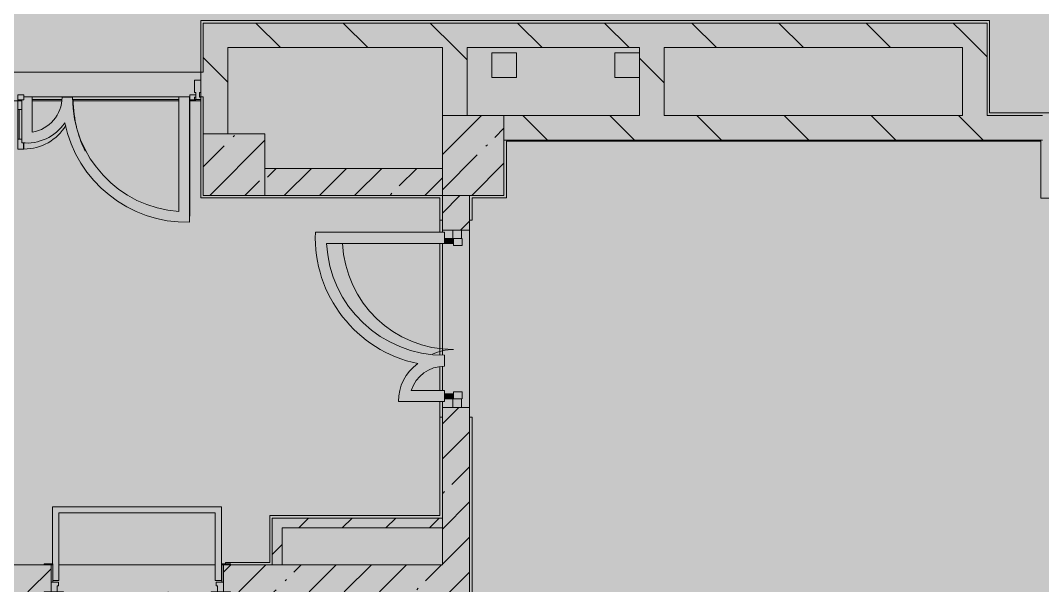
# Model space of a CAD drawing. Header units: millimetres. Extents: x 35524 to 235479, y -8553 to 29000.
# Drawn here: x 180525 to 188819, y 7732 to 12321 of the extents above; entities that cross this region are included whole.
import ezdxf

# ---------------------------------------------------------------- set-up
doc = ezdxf.new("R2010")
doc.units = ezdxf.units.MM
doc.layers.add('A-DETL-GENF-3', color=7, linetype='Continuous', lineweight=9, true_color=0xc0c0c0, transparency=0.4)
for name, color, linetype, lineweight, true_color in [('A-DETL-GENF-5', 7, 'Continuous', 5, 0xb7b7b7), ('A-DETL-GENF-6', 7, 'Continuous', 5, 0xe2e2e2), ('A-DOOR-3', 7, 'Continuous', 5, 0xe2e2e2), ('A-DOOR-4', 7, 'Continuous', 5, 0xb7b7b7), ('A-DOOR-FRAM-2', 7, 'Continuous', 5, 0xe2e2e2), ('A-DOOR-FRAM-4', 7, 'Continuous', 5, 0xb7b7b7), ('A-FLOR-1', 7, 'Continuous', 5, 0xb7b7b7), ('A-GLAZ-CWMG-2', 7, 'Continuous', 5, 0x737373), ('A-WALL-8', 7, 'Continuous', 9, 0x737373), ('I-WALL-23', 7, 'Continuous', 5, 0x737373), ('S-COLS-2', 7, 'Continuous', 5, 0x737373)]:
    doc.layers.add(name, color=color, linetype=linetype, lineweight=lineweight, true_color=true_color)
doc.layers.add('I-WALL-24', color=7, linetype='Continuous', lineweight=5)
doc.layers.add('S-COLS-1', color=7, linetype='Continuous', lineweight=5)
pattern_1 = [(45, (108468.84, 0), (-285.1231, 285.1231), []), (45, (108753.96, 0), (-285.1231, 285.1231), [504.031, -100.806, 16.764, -84.042])]
pattern_2 = [(135, (108468.84, 0), (-353.5534, -353.5534), [])]
pattern_3 = [(45, (108468.84, 0), (-176.7767, 176.7767), [])]

# ---------------------------------------------------------------- blocks, each defined once
blk = doc.blocks.new('BSC_Колонна _Прямоугольная - 650х500-23287315-3_4_2_птичка')
at = {"layer": 'S-COLS-1'}
h = blk.add_hatch(dxfattribs=at)
h.set_pattern_fill('FP_120', color=256, style=0, pattern_type=2)
h.set_pattern_definition([(135, (11225, -75730), (-285.1231, -285.1231), []), (135, (11225, -75444.88), (-285.1231, -285.1231), [504.031, -100.806, 16.764, -84.042])])
h.paths.add_polyline_path([(325, 120), (325, 250), (-325, 250), (-325, -250), (325, -250), (325, -217)])
at = {"layer": 'S-COLS-2'}
for p, q in [((325, 250), (-325, 250)), ((-325, 250), (-325, -250)), ((325, -250), (325, 250)), ((-325, -250), (325, -250))]:
    blk.add_line(p, q, dxfattribs=at)
blk = doc.blocks.new('BSC_Колонна _Прямоугольная - 500х500-V145-3_4_2_птичка')
at = {"layer": 'S-COLS-1'}
h = blk.add_hatch(dxfattribs=at)
h.set_pattern_fill('FP_121', color=256, style=0, pattern_type=2)
h.set_pattern_definition([(45, (-73790, -11150), (-285.1231, 285.1231), []), (45, (-73504.88, -11150), (-285.1231, 285.1231), [504.031, -100.806, 16.764, -84.042])])
h.paths.add_polyline_path([(-141.4, -250), (250, -250), (250, 250), (-250, 250), (-250, -250)])
at = {"layer": 'S-COLS-2'}
for p, q in [((250, 250), (-250, 250)), ((-250, 250), (-250, -250)), ((250, -250), (250, 250)), ((-250, -250), (250, -250))]:
    blk.add_line(p, q, dxfattribs=at)
blk = doc.blocks.new('110_Дверь_СКБ_2Ст - Д-1 Лестничная клетка EIS60-24319353-3_4_2_птичка')
at = {"layer": 'A-DOOR-3'}
for points in [[(612.5, 1010), (612.5, 110), (662.5, 110), (662.5, 1010)], [(-631.1, 510), (-637.5, 510), (-637.5, 110), (-587.5, 110), (-587.5, 510)], [(712.5, 30), (697.5, 30), (697.5, -110), (712.5, -110)]]:
    blk.add_hatch(color=256, dxfattribs=at).paths.add_polyline_path(points)
h = blk.add_hatch(color=256, dxfattribs=at)
h.paths.add_polyline_path([(662.5, 110), (662.5, 60), (652.5, 60), (652.5, 30), (712.5, 30), (712.5, 110)])
h.paths.add_polyline_path([(-637.5, 110), (-687.5, 110), (-687.5, 30), (-627.5, 30), (-631.1, 60), (-637.5, 60)])
at = {"layer": 'A-DOOR-FRAM-2'}
for points in [[(-742.5, 118), (-742.5, 110), (-672.5, 110), (-672.5, 118)], [(697.5, 118), (697.5, 110), (767.5, 110), (767.5, 118)], [(-672.5, 30), (-687.5, 30), (-687.5, -110), (-672.5, -110)], [(-672.5, -110), (-742.5, -110), (-742.5, -118), (-672.5, -118)], [(697.5, -110), (697.5, -118), (767.5, -118), (767.5, -110)]]:
    blk.add_hatch(color=256, dxfattribs=at).paths.add_polyline_path(points)
at = {"layer": 'A-DOOR-4'}
for p, q in [((662.5, 1010), (612.5, 1010)), ((612.5, 1010), (612.5, 110)), ((662.5, 110), (662.5, 1010)), ((-637.5, 510), (-637.5, 110)), ((-587.5, 510), (-637.5, 510)), ((-587.5, 110), (-587.5, 510)), ((-637.5, 110), (-587.5, 110)), ((612.5, 110), (662.5, 110))]:
    blk.add_line(p, q, dxfattribs=at)
for centre, radius, start, end in [((662.5, 110), 900, 90, 180), ((-637.5, 110), 400, 360, 90)]:
    blk.add_arc(centre, radius, start, end, dxfattribs=at)
at = {"layer": 'A-DOOR-FRAM-4'}
for p, q in [((-672.5, 118), (-742.5, 118)), ((-742.5, 118), (-742.5, 110)), ((-742.5, 110), (-672.5, 110)), ((-637.5, 110), (-687.5, 110)), ((-687.5, 110), (-687.5, 30)), ((-672.5, 110), (-672.5, 118)), ((-637.5, 60), (-637.5, 110)), ((662.5, 110), (662.5, 60)), ((712.5, 110), (662.5, 110)), ((767.5, 118), (697.5, 118)), ((697.5, 118), (697.5, 110)), ((697.5, 110), (767.5, 110)), ((712.5, 30), (712.5, 110)), ((767.5, 110), (767.5, 118)), ((-687.5, 30), (-627.5, 30)), ((-672.5, 30), (-687.5, 30)), ((-687.5, 30), (-687.5, -110)), ((-672.5, -110), (-672.5, 30)), ((-627.5, 60), (-637.5, 60)), ((-627.5, 30), (-627.5, 60)), ((662.5, 60), (652.5, 60)), ((652.5, 60), (652.5, 30)), ((652.5, 30), (712.5, 30)), ((712.5, 30), (697.5, 30)), ((697.5, 30), (697.5, -110)), ((712.5, -110), (712.5, 30)), ((-672.5, -110), (-742.5, -110)), ((-742.5, -110), (-742.5, -118)), ((-742.5, -118), (-672.5, -118)), ((-687.5, -110), (-672.5, -110)), ((-672.5, -118), (-672.5, -110)), ((697.5, -110), (712.5, -110)), ((767.5, -110), (697.5, -110)), ((697.5, -110), (697.5, -118)), ((697.5, -118), (767.5, -118)), ((767.5, -118), (767.5, -110))]:
    blk.add_line(p, q, dxfattribs=at)
blk = doc.blocks.new('Прямоугольный импост - 50 x 70 мм-32306832-3_4_2_птичка')
at = {"layer": 'A-GLAZ-CWMG-2'}
for p, q in [((-70, 35), (0, 35)), ((-70, -35), (-70, 35)), ((0, 35), (0, -35)), ((0, -35), (-70, -35))]:
    blk.add_line(p, q, dxfattribs=at)
blk = doc.blocks.new('Дверь_Витражная_остекление_ - ДВН_ДАО_Главный вход_1200 в свету Д-22 _п_-32306833-3_4_2_птичка')
at = {"layer": 'A-DOOR-3'}
for points in [[(-610, -35), (-610, -30), (-650, -35), (-650, -103), (-611.7, -103), (-610, -87)], [(650, -87), (650, -30), (610, -35), (610, -103), (650, -103)]]:
    blk.add_hatch(color=256, dxfattribs=at).paths.add_polyline_path(points)
at = {"layer": 'A-DETL-GENF-5'}
for p, q in [((-650, 40), (-595, 40)), ((-595, 40), (-595, -30)), ((650, 40), (595, 40)), ((595, 40), (595, -30)), ((-610, -30), (-650, -30)), ((-595, -30), (-650, -30)), ((-650, -35), (-650, -103)), ((-610, -930), (-610, -30)), ((595, -30), (650, -30)), ((610, -30), (610, -103)), ((650, -30), (610, -30)), ((650, -103), (650, -35))]:
    blk.add_line(p, q, dxfattribs=at)
at = {"layer": 'A-DOOR-4'}
for p, q in [((-650, -103), (-650, -35)), ((650, -103), (650, -35))]:
    blk.add_line(p, q, dxfattribs=at)
for centre, radius, start, end in [((-650, -30), 900, 272.47677, 0), ((650, -30), 400, 180, 205.34539)]:
    blk.add_arc(centre, radius, start, end, dxfattribs=at)
blk = doc.blocks.new('Прямоугольный импост - 50 x 70 мм-32306835-3_4_2_птичка')
at = {"layer": 'A-GLAZ-CWMG-2'}
for p, q in [((0, 35), (-70, 35)), ((-70, 35), (-70, -35)), ((0, -35), (0, 35)), ((-70, -35), (0, -35))]:
    blk.add_line(p, q, dxfattribs=at)
blk = doc.blocks.new('Дверь_Витражная_остекление_ - В-18-32468702-3_4_2_птичка')
at = {"layer": 'A-DETL-GENF-6'}
blk.add_hatch(color=256, dxfattribs=at).paths.add_polyline_path([(689.5, 420), (677.5, 420), (677.5, 369.7), (689.5, 369.5), (689.5, 20), (722.5, 20), (722.5, 420)])
at = {"layer": 'A-DETL-GENF-5'}
for p, q in [((-672.5, 965), (-672.5, 20)), ((-672.5, 965), (-672.5, 20)), ((722.5, 420), (677.5, 420)), ((677.5, 420), (677.5, 369.7)), ((722.5, 420), (677.5, 420)), ((677.5, 420), (677.5, 369.7)), ((722.5, 420), (722.5, 20)), ((722.5, 20), (722.5, 420)), ((722.5, 340), (689.5, 340)), ((712.5, 340), (712.5, 100)), ((722.5, 100), (689.5, 100))]:
    blk.add_line(p, q, dxfattribs=at)
at = {"layer": 'A-DOOR-4'}
for p, q in [((-672.5, 965), (-672.5, 20)), ((672.5, 420), (672.5, 369.8)), ((-672.5, 20), (-722.5, 20)), ((-722.5, 20), (-722.5, -20)), ((-672.5, -20), (-672.5, 20)), ((722.5, 20), (672.5, 20)), ((672.5, 20), (672.5, -20)), ((722.5, -20), (722.5, 20)), ((-722.5, -20), (-672.5, -20)), ((672.5, -20), (722.5, -20))]:
    blk.add_line(p, q, dxfattribs=at)
for centre, radius, start, end in [((-672.5, 20), 945, 15.85424, 26.17307), ((672.5, 20), 400, 90, 148.53811), ((-672.5, 20), 945, 360, 14.43128), ((672.5, 20), 400, 177.03782, 180)]:
    blk.add_arc(centre, radius, start, end, dxfattribs=at)
blk = doc.blocks.new('Прямоугольный импост - Импост структурный с накладкой - 160мм Темный-33326242-3_4_2_птичка')
at = {"layer": 'A-GLAZ-CWMG-2'}
for p, q in [((0, 140), (-50, 140)), ((-50, 140), (-50, 40)), ((0, 40), (0, 140)), ((-50, 40), (-40, 40)), ((-40, 0), (-50, 0)), ((-50, 0), (-50, -17)), ((-40, 40), (-40, 0)), ((-10, 0), (-10, 40)), ((-10, 40), (0, 40)), ((0, 0), (-10, 0)), ((0, -17), (0, 0)), ((-50, -17), (0, -17))]:
    blk.add_line(p, q, dxfattribs=at)

msp = doc.modelspace()

# ---------------------------------------------------------------- hatches: boundary and pattern name
at = {"layer": 'A-DETL-GENF-3'}
msp.add_hatch(color=256, dxfattribs=at).paths.add_polyline_path([(179320.8, -251.7), (184318.8, -251.7), (184318.8, 3288.3), (193038.8, 3288.3), (193038.8, 27348.3), (150378.8, 27348.3), (150378.8, 23888.3), (146779, 23888.3), (146779, -251.7), (178388.6, -251.7)])
at = {"layer": 'I-WALL-24'}
h = msp.add_hatch(dxfattribs=at)
h.set_pattern_fill('FP_101', color=256, style=0, pattern_type=2)
h.set_pattern_definition(pattern_2)
h.paths.add_polyline_path([(187710.6, 12100), (188168.8, 12100), (188168.8, 12300), (182008.8, 12300), (182008.8, 12100), (187512.4, 12100)])
h = msp.add_hatch(dxfattribs=at)
h.set_pattern_fill('FP_101', color=256, style=0, pattern_type=2)
h.set_pattern_definition(pattern_2)
h.paths.add_polyline_path([(188368.8, 11550), (188368.8, 12300), (188168.8, 12300), (188168.8, 11550)])
h = msp.add_hatch(dxfattribs=at)
h.set_pattern_fill('FP_101', color=256, style=0, pattern_type=2)
h.set_pattern_definition(pattern_2)
h.paths.add_polyline_path([(182008.8, 11400), (182208.8, 11400), (182208.8, 12100), (182008.8, 12100), (182008.8, 11700)])
h = msp.add_hatch(dxfattribs=at)
h.set_pattern_fill('FP_101', color=256, style=0, pattern_type=2)
h.set_pattern_definition(pattern_2)
h.paths.add_polyline_path([(183948.8, 11550), (184148.8, 11550), (184148.8, 12100), (183948.8, 12100)])
h = msp.add_hatch(dxfattribs=at)
h.set_pattern_fill('FP_101', color=256, style=0, pattern_type=2)
h.set_pattern_definition(pattern_2)
h.paths.add_polyline_path([(185749.4, 11550), (185749.4, 12100), (185549.4, 12100), (185549.4, 11550)])
h = msp.add_hatch(dxfattribs=at)
h.set_pattern_fill('FP_101', color=256, style=0, pattern_type=2)
h.set_pattern_definition(pattern_2)
h.paths.add_polyline_path([(177118.8, 11700), (177222.8, 11700), (177222.8, 11900), (177118.8, 11900), (177118.8, 11799.5)])
h.paths.add_polyline_path([(178702.8, 11700), (178778.8, 11700), (178778.8, 11900), (178702.8, 11900), (178702.8, 11799.5)])
h.paths.add_polyline_path([(179298.8, 11700), (179298.8, 11900), (179278.8, 11900), (179278.8, 11700)])
h.paths.add_polyline_path([(182008.8, 11700), (182008.8, 11900), (181988.8, 11900), (181988.8, 11700)])
h = msp.add_hatch(dxfattribs=at)
h.set_pattern_fill('FP_101', color=256, style=0, pattern_type=2)
h.set_pattern_definition(pattern_2)
h.paths.add_polyline_path([(187240.6, 11350), (188818.8, 11350), (188818.8, 11550), (184448.8, 11550), (184448.8, 11350), (185846.2, 11350)])
h = msp.add_hatch(dxfattribs=at)
h.set_pattern_fill('FP_98', color=256, style=0, pattern_type=2)
h.set_pattern_definition(pattern_1)
h.paths.add_polyline_path([(183948.8, 10900), (183948.8, 11120), (182508.8, 11120), (182508.8, 10900)])
h = msp.add_hatch(dxfattribs=at)
h.set_pattern_fill('FP_98', color=256, style=0, pattern_type=2)
h.set_pattern_definition(pattern_1)
h.paths.add_polyline_path([(183981.8, 7900), (184168.8, 7900), (184168.8, 9179), (183948.8, 9179), (183948.8, 7900)])
h.paths.add_polyline_path([(183948.8, 10619), (184168.8, 10619), (184168.8, 10900), (183948.8, 10900)])
h = msp.add_hatch(dxfattribs=at)
h.set_pattern_fill('FP_103', color=256, style=0, pattern_type=2)
h.set_pattern_definition(pattern_3)
h.paths.add_polyline_path([(182648.8, 7900), (182648.8, 8280), (182568.8, 8280), (182568.8, 7900)])
h = msp.add_hatch(dxfattribs=at)
h.set_pattern_fill('FP_103', color=256, style=0, pattern_type=2)
h.set_pattern_definition(pattern_3)
h.paths.add_polyline_path([(183948.8, 8200), (183948.8, 8280), (182648.8, 8280), (182648.8, 8200)])
h = msp.add_hatch(dxfattribs=at)
h.set_pattern_fill('FP_98', color=256, style=0, pattern_type=2)
h.set_pattern_definition(pattern_1)
h.paths.add_polyline_path([(182228.8, 7680), (183948.8, 7680), (183948.8, 7900), (182173.8, 7900), (182173.8, 7680)])
h.paths.add_polyline_path([(180718.8, 7680), (180773.8, 7680), (180773.8, 7900), (180328.8, 7900), (180328.8, 7680), (180548.8, 7680)])
h = msp.add_hatch(dxfattribs=at)
h.set_pattern_fill('FP_98', color=256, style=0, pattern_type=2)
h.set_pattern_definition(pattern_1)
h.paths.add_polyline_path([(184168.8, 120), (184168.8, 350), (183948.8, 350), (183948.8, 120), (183981.8, 120)])
h.paths.add_polyline_path([(183981.8, 1150), (184168.8, 1150), (184168.8, 3550), (183948.8, 3550), (183948.8, 1150)])
h.paths.add_polyline_path([(183981.8, 4050), (184168.8, 4050), (184168.8, 7900), (183948.8, 7900), (183948.8, 4050)])

# ---------------------------------------------------------------- linework, layer by layer
at = {"layer": 'A-FLOR-1'}
for p, q in [((181988.8, 11900), (181988.8, 12320)), ((181988.8, 12320), (188387.8, 12320)), ((188387.8, 12320), (188387.8, 11570)), ((184349.4, 12057), (184549.4, 12057)), ((184349.4, 11857), (184349.4, 12057)), ((184549.4, 12057), (184549.4, 11857)), ((185349.4, 12057), (185549.4, 12057)), ((185349.4, 11857), (185349.4, 12057)), ((184549.4, 11857), (184349.4, 11857)), ((185549.4, 11857), (185349.4, 11857)), ((180621.5, 11700), (180553.8, 11700)), ((180621.5, 11413.8), (180621.5, 11700)), ((180947.5, 11697.2), (180862.8, 11697.2)), ((181895.9, 11700), (181811.2, 11700)), ((181811.2, 11700), (181811.2, 10768.9)), ((181895.9, 10681.9), (181895.9, 11700)), ((179298.8, 11669), (180536.8, 11669)), ((180536.8, 11677), (180536.8, 11327.5)), ((180861.1, 11680), (180621.5, 11680)), ((180621.5, 11669), (180860, 11669)), ((181811.2, 11680), (180948.5, 11680)), ((180949.1, 11669), (181811.2, 11669)), ((181895.9, 11669), (181988.8, 11669)), ((181988.8, 10880), (181988.8, 11680)), ((181988.8, 11669), (181988.8, 11680)), ((188387.8, 11570), (192019.3, 11570)), ((188804.8, 11340), (184469.8, 11340)), ((184469.8, 11340), (184469.8, 10880)), ((188804.8, 10879), (188804.8, 11340)), ((183928.8, 10880), (181988.8, 10880)), ((183928.8, 10880), (183928.8, 10600.7)), ((184469.8, 10880), (184189.8, 10880)), ((184189.8, 10880), (184189.8, 10700)), ((192928.8, 10879), (188804.8, 10879)), ((183948.8, 10700), (183928.8, 10700)), ((184189.8, 10700), (184168.8, 10700)), ((183965.8, 10600.7), (182918.7, 10600.7)), ((183965.8, 10510.7), (183965.8, 10600.7)), ((183009, 10510.7), (183965.8, 10510.7)), ((183928.8, 9604.5), (183928.8, 10510.7)), ((183965.8, 9512.6), (183965.8, 9602.6)), ((183928.8, 9316.6), (183928.8, 9509.1)), ((183965.8, 9316.6), (183696.5, 9316.6)), ((183965.8, 9226.6), (183965.8, 9316.6)), ((183593.9, 9226.6), (183965.8, 9226.6)), ((183928.8, 9226.6), (183928.8, 8300)), ((183928.8, 9100), (183948.8, 9100)), ((184168.8, 9100), (184189.8, 9100)), ((184189.8, 9100), (184189.8, 4070)), ((182155.7, 8371.9), (180785.7, 8371.9)), ((180785.7, 8371.9), (180785.7, 7908)), ((180835.7, 7771.9), (180835.7, 8321.9)), ((180835.7, 8321.9), (182105.7, 8321.9)), ((182105.7, 8321.9), (182105.7, 7771.9)), ((182155.7, 7771.9), (182155.7, 8371.9)), ((182548.8, 7920), (182548.8, 8300)), ((182548.8, 8300), (183928.8, 8300)), ((182188.8, 7908), (182188.8, 7920)), ((182188.8, 7920), (182548.8, 7920)), ((180788.8, 7771.9), (180835.7, 7771.9)), ((182105.7, 7771.9), (182155.7, 7771.9))]:
    msp.add_line(p, q, dxfattribs=at)
for centre, radius, start, end in [((180575.8, 11697.2), 287, 279.17366, 0), ((181878.2, 11697.2), 930.7, 180, 265.86869), ((180575.8, 11697.2), 371.7, 263.98747, 326.07537), ((181878.2, 11697.2), 1015.4, 191.7891, 270.99569), ((183962.8, 10557.6), 1045, 177.63591, 258.21594), ((183962.8, 10557.6), 955, 182.81459, 270.17999), ((183962.8, 9233.6), 369, 125.33508, 181.08444), ((183962.8, 9233.6), 279, 89.3839, 162.68951)]:
    msp.add_arc(centre, radius, start, end, dxfattribs=at)
at = {"layer": 'A-WALL-8'}
for p, q in [((183948.8, 8200), (183948.8, 8280)), ((182568.8, 7900), (182648.8, 7900))]:
    msp.add_line(p, q, dxfattribs=at)
at = {"layer": 'I-WALL-23'}
for p, q in [((188368.8, 12300), (182008.8, 12300)), ((182008.8, 12300), (182008.8, 11900)), ((188368.8, 11550), (188368.8, 12300)), ((182208.8, 12100), (183948.8, 12100)), ((182208.8, 11400), (182208.8, 12100)), ((183948.8, 12100), (183948.8, 11550)), ((184148.8, 11550), (184148.8, 12100)), ((184148.8, 12100), (185549.4, 12100)), ((185549.4, 12100), (185549.4, 11550)), ((185749.4, 12100), (188168.8, 12100)), ((185749.4, 11550), (185749.4, 12100)), ((188168.8, 12100), (188168.8, 11550)), ((179278.8, 11900), (182008.8, 11900)), ((181988.8, 11900), (181988.8, 11700)), ((181811.2, 11700), (180621.5, 11700)), ((181978.8, 11700), (182008.8, 11700)), ((182008.8, 11700), (182008.8, 11400)), ((185549.4, 11550), (184448.8, 11550)), ((188168.8, 11550), (185749.4, 11550)), ((188818.8, 11550), (188368.8, 11550)), ((184448.8, 11350), (188818.8, 11350)), ((183948.8, 11120), (182508.8, 11120)), ((182508.8, 10900), (183948.8, 10900)), ((183948.8, 10900), (183948.8, 10600.7)), ((184168.8, 10900), (184168.8, 7900)), ((183948.8, 10619), (184168.8, 10619)), ((183948.8, 9603.5), (183948.8, 10510.7)), ((183948.8, 9316.6), (183948.8, 9511)), ((183948.8, 9226.6), (183948.8, 8280)), ((184168.8, 9179), (183948.8, 9179)), ((182568.8, 8280), (182568.8, 7900)), ((183948.8, 8280), (182568.8, 8280)), ((182648.8, 7900), (182648.8, 8200)), ((182648.8, 8200), (183948.8, 8200)), ((183948.8, 8200), (183948.8, 7900)), ((180718.8, 7900), (180328.8, 7900)), ((180835.7, 7900), (182105.7, 7900)), ((182568.8, 7900), (182228.8, 7900)), ((183948.8, 7900), (182648.8, 7900)), ((184168.8, 4050), (184168.8, 7900))]:
    msp.add_line(p, q, dxfattribs=at)

# ---------------------------------------------------------------- block references
at = {"layer": 'A-DOOR-4'}
for name, p, rotation in [('Дверь_Витражная_остекление_ - В-18-32468702-3_4_2_птичка', (181226.3, 11697), 180), ('Дверь_Витражная_остекление_ - ДВН_ДАО_Главный вход_1200 в свету Д-22 _п_-32306833-3_4_2_птичка', (184068.8, 9899), 269.9999999999994), ('110_Дверь_СКБ_2Ст - Д-1 Лестничная клетка EIS60-24319353-3_4_2_птичка', (181486.3, 7790), 180)]:
    msp.add_blockref(name, p, dxfattribs=dict(at, rotation=rotation))
at = {"layer": 'A-GLAZ-CWMG-2'}
msp.add_blockref('Прямоугольный импост - Импост структурный с накладкой - 160мм Темный-33326242-3_4_2_птичка', (181988.8, 11697), dxfattribs=at)
at = {"layer": 'A-GLAZ-CWMG-2', "rotation": 89.99999999999942}
msp.add_blockref('Прямоугольный импост - 50 x 70 мм-32306835-3_4_2_птичка', (184068.8, 10619), dxfattribs=at)
at = {"layer": 'A-GLAZ-CWMG-2', "extrusion": (0, 0, -1), "rotation": 270.0000000000006}
msp.add_blockref('Прямоугольный импост - 50 x 70 мм-32306832-3_4_2_птичка', (-184068.8, 9179), dxfattribs=at)
at = {"layer": 'S-COLS-2', "rotation": 270.0000000000007}
msp.add_blockref('BSC_Колонна _Прямоугольная - 650х500-23287315-3_4_2_птичка', (184198.8, 11225), dxfattribs=at)
at = {"layer": 'S-COLS-2'}
msp.add_blockref('BSC_Колонна _Прямоугольная - 500х500-V145-3_4_2_птичка', (182258.8, 11150), dxfattribs=at)

doc.saveas('drawing.dxf')
